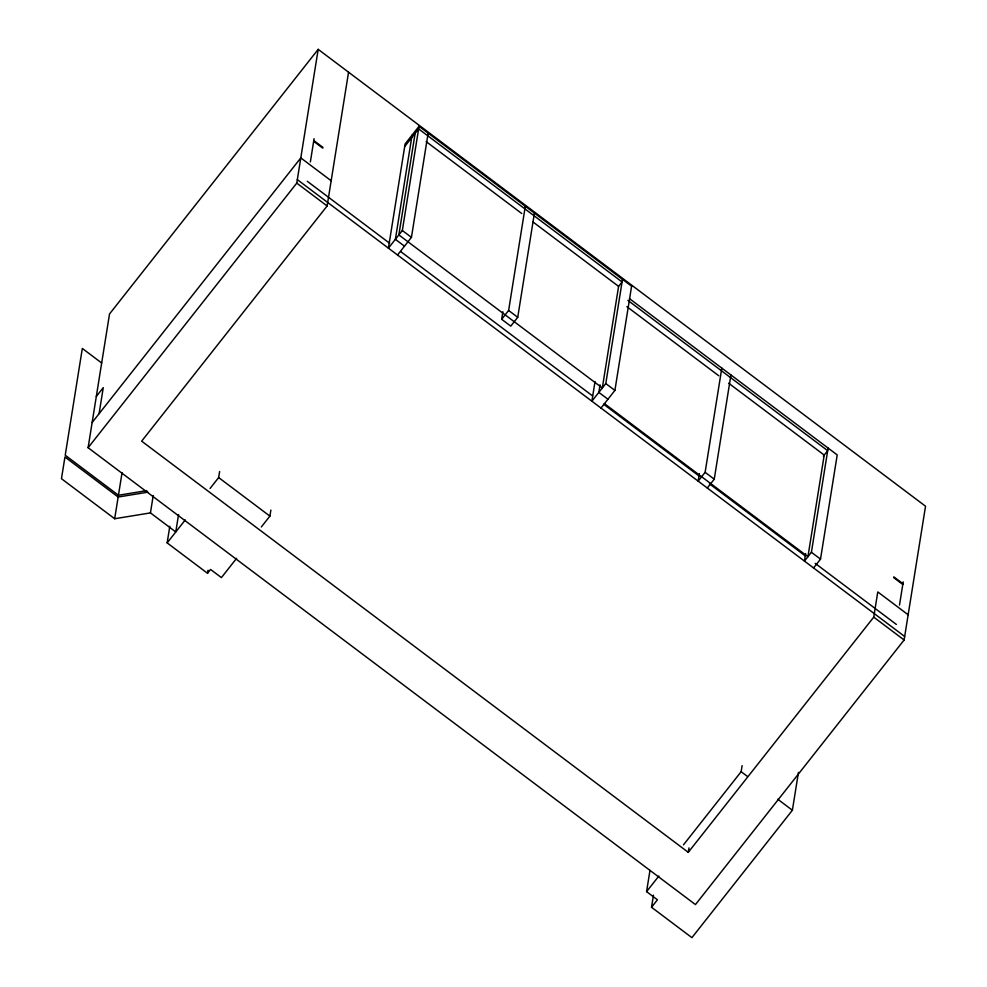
<?xml version="1.0" encoding="UTF-8"?>
<svg xmlns="http://www.w3.org/2000/svg" width="987" height="987" viewBox="0 0 987 987"><rect width="100%" height="100%" fill="white"/><g stroke="black" fill="none" stroke-linecap="round" stroke-linejoin="round"><path stroke-width="1.48" d="M88.102 447.716L109.532 313.952L318.184 49.35L925.535 506.22L904.117 639.983L695.453 904.586L88.102 447.716L296.766 183.113L318.184 49.35M99.095 413.689L103.265 387.632L96.319 396.453M114.677 518.743L118.156 497.029L64.945 457.006L61.465 478.707L114.677 518.743L150.443 512.895L175.772 531.956L178.561 514.585M146.755 490.613L118.44 495.252L122.055 472.687M150.443 512.895L153.219 495.523M236.621 558.321L221.409 577.605L210.552 569.45L207.529 573.287L167.148 542.899L169.813 526.244M210.071 488.466L218.658 477.572L219.632 471.515M207.529 573.287L208.01 570.252M310.362 161.93L314.076 138.711M261.333 526.972L269.895 516.115L270.87 510.057M908.151 614.778L877.776 591.929L873.742 617.134L688.272 852.336L141.659 441.164L327.129 205.962L348.559 72.199M412.072 135.108L395.38 239.323L404.485 246.182M415.132 133.307L398.859 234.918L602.317 387.965L618.59 286.366L622.069 281.949L418.611 128.902L404.695 146.545M419.031 126.299L405.114 143.929L388.422 248.144L402.338 230.502L419.031 126.299L631.594 286.193L614.901 390.408L600.997 408.05M397.539 255.004L411.443 237.361L428.136 133.146M534.423 213.093L517.731 317.308L510.772 326.129L501.667 319.282L502.876 311.732M501.667 319.282L508.626 310.461L525.306 206.246M595.025 381.562L591.892 401.191L605.796 383.561L622.489 279.346M600.047 384.831L598.838 392.382L607.955 399.229M699.376 473.6L698.167 481.15L705.125 472.329L721.818 368.114M798.446 772.377L792.388 810.241L691.912 937.65L651.531 907.275L657.428 899.786L646.571 891.631L649.977 870.423M707.284 487.997L714.243 479.176L730.935 374.974M651.531 907.275L653.468 895.147M688.272 852.336L688.988 847.895M683.46 844.86L741.151 771.698L742.113 765.641M805.663 553.547L804.454 561.097L811.413 552.276L828.105 448.073M813.572 567.957L820.518 559.135L837.21 454.921L629.546 298.703M899.49 605.093L903.216 581.861M92.136 422.51L300.801 157.908L331.163 180.744M167.148 542.899L185.272 519.915M823.343 456.191L827.686 450.677L627.905 300.393M646.571 891.631L658.872 876.037M118.156 497.029L147.964 492.155M426.162 141.61L521.765 213.525M532.795 221.816L618.59 286.366M626.881 306.649L718.807 375.788M728.603 383.166L824.207 455.081L807.934 556.693L604.476 403.646M313.792 140.536L322.897 147.384L322.774 148.161L313.669 141.314M902.92 583.699L893.803 576.84L893.679 577.617L902.797 584.477M402.338 230.502L411.443 237.361M508.626 310.461L517.731 317.308M605.796 383.561L614.901 390.408M705.125 472.329L714.243 479.176M811.413 552.276L820.518 559.135M307.265 181.287L389.668 243.271M400.734 251.599L592.607 395.923M603.674 404.251L699.61 476.413M709.443 483.815L805.38 555.977M815.213 563.38L896.393 624.45M297.321 179.622L904.672 636.479M296.766 183.113L327.129 205.962M873.742 617.134L904.117 639.983M741.151 771.698L747.245 776.288M777.744 799.223L792.388 810.241M101.686 363.006L82.328 348.448L65.228 455.217L118.44 495.252M218.658 477.572L269.895 516.115"/></g></svg>
